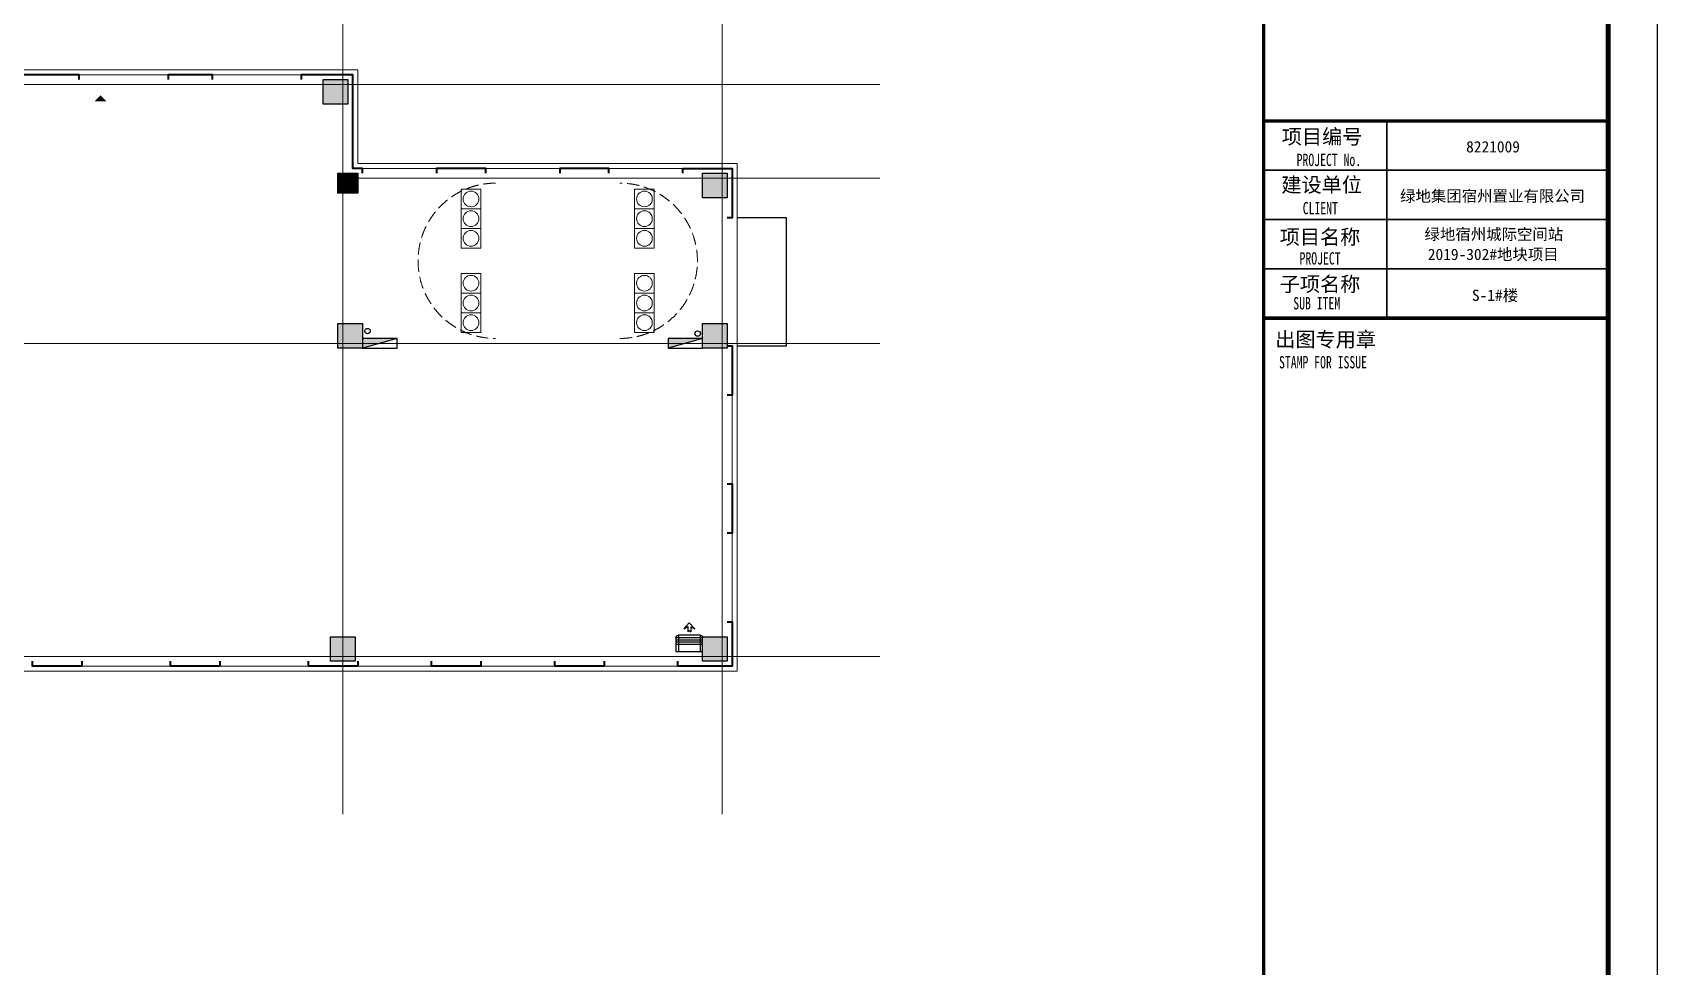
# Model space of a CAD drawing. Extents: x 1188826 to 1909461, y 608442 to 1651179.
# Drawn here: x 1351088 to 1384070, y 1054057 to 1073004 of the extents above; entities that cross this region are included whole.
import ezdxf

# ---------------------------------------------------------------- set-up
doc = ezdxf.new("R2010")
doc.units = 0
doc.header["$LTSCALE"] = 1000
doc.header["$MEASUREMENT"] = 0
for name, pattern in [('__DASH', [0.35, 0.25, -0.1]), ('ACAD_ISO10W100', [18.5, 12, -3, 0.5, -3]), ('DOTE', [2.42, 2, -0.2, 0.02, -0.2])]:
    doc.linetypes.add(name, pattern=pattern)
for name, color, linetype in [('A-AC', 167, 'Continuous'), ('EQUIP_消火栓', 7, 'Continuous'), ('S-COLU-HATCH', 30, 'Continuous'), ('S-COLU-LINE1', 6, 'Continuous'), ('VPIPE-不分区消火栓', 1, 'X'), ('图框', 140, 'Continuous'), ('图签文字', 147, 'Continuous'), ('立面', 73, 'Continuous')]:
    doc.layers.add(name, color=color, linetype=linetype)
for name, color, linetype, lineweight in [('DOTE', 19, 'DOTE', 9), ('STAIR', 2, 'Continuous', 18), ('WALL', 9, 'Continuous', 40), ('图签', 147, 'Continuous', 18), ('平面-看线', 45, 'Continuous', 15)]:
    doc.layers.add(name, color=color, linetype=linetype, lineweight=lineweight)
doc.styles.get("Standard").update_dxf_attribs({"font": 'gbenor.shx', "bigfont": 'gbcbig.shx'})
doc.styles.add('宋体', font='', dxfattribs={"height": 50})
doc.styles.add('建筑图签-1', font='simhei.ttf', dxfattribs={"width": 0.7})
doc.styles.get('宋体').set_extended_font_data('SimSun')
doc.linetypes.add('X', pattern='A,3,-0.2,["X",Standard,S=0.25,R=0,X=-0.1,Y=-0.115],-0.25', length=3.45)

# ---------------------------------------------------------------- blocks, each defined once
blk = doc.blocks.new('tq123')
at = {"layer": '图框'}
for points, const_width in [([(-6995, 0), (-6995, 57400)], 70), ([(-6995, 35100), (5, 35100)], 70), ([(-6995, 35100), (5, 35100)], 70), ([(-4495, 31100), (-4495, 35100)], 35), ([(-6995, 34100), (5, 34100)], 35), ([(-6995, 33100), (5, 33100)], 35), ([(-6995, 32100), (5, 32100)], 35), ([(5, 31100), (-6995, 31100)], 70)]:
    blk.add_lwpolyline(points, dxfattribs=dict(at, const_width=const_width))
at = {"layer": '图框', "style": '建筑图签-1', "width": 0.7}
for s, p in [('PROJECT No.', (-6325, 34185, -1799)), ('CLIENT', (-6201, 33206)), ('PROJECT', (-6266, 32187)), ('SUB ITEM', (-6393, 31276)), ('STAMP FOR ISSUE', (-6682, 30081))]:
    blk.add_text(s, height=250, dxfattribs=at).set_placement(p)
at = {"layer": '图签', "color": 2, "style": '宋体'}
for s, height, p in [('8221009 ', 229.3, (-2884, 34462)), ('绿地集团宿州置业有限公司', 229.34, (-4225, 33462)), ('绿地宿州城际空间站', 229.3, (-3729, 32688)), ('2019-302#地块项目', 229.34, (-3662, 32279)), ('S-1#楼', 229.3, (-2766, 31448))]:
    blk.add_text(s, height=height, dxfattribs=at).set_placement(p)
at = {"layer": '图签文字', "color": 7, "style": '建筑图签-1'}
for s, p in [('项目编号', (-6627, 34632)), ('建设单位', (-6635, 33655)), ('项目名称', (-6668, 32597)), ('子项名称', (-6668, 31640)), ('出图专用章', (-6759, 30518))]:
    blk.add_text(s, height=300, dxfattribs=at).set_placement(p)
blk = doc.blocks.new('rewerwer')
at = {"layer": 'S-COLU-HATCH'}
h = blk.add_hatch(color=256, dxfattribs=at)
h.dxf.hatch_style = 1
h.paths.add_polyline_path([(1356988, 1149256), (1357488, 1149256), (1357488, 1148756), (1356988, 1148756)])
h = blk.add_hatch(color=256, dxfattribs=at)
h.dxf.hatch_style = 1
h.paths.add_polyline_path([(1357288, 1147356), (1357688, 1147356), (1357688, 1146956), (1357288, 1146956)])
h = blk.add_hatch(color=256, dxfattribs=at)
h.dxf.hatch_style = 1
h.paths.add_polyline_path([(1364688, 1147356), (1365188, 1147356), (1365188, 1146856), (1364688, 1146856)])
h = blk.add_hatch(color=256, dxfattribs=at)
h.dxf.hatch_style = 1
h.paths.add_polyline_path([(1357288, 1144306), (1357788, 1144306), (1357788, 1143806), (1357288, 1143806)])
h = blk.add_hatch(color=256, dxfattribs=at)
h.dxf.hatch_style = 1
h.paths.add_polyline_path([(1364688, 1144306), (1365188, 1144306), (1365188, 1143806), (1364688, 1143806)])
h = blk.add_hatch(color=256, dxfattribs=at)
h.dxf.hatch_style = 1
h.paths.add_polyline_path([(1357138, 1137956), (1357638, 1137956), (1357638, 1137456), (1357138, 1137456)])
h = blk.add_hatch(color=256, dxfattribs=at)
h.dxf.hatch_style = 1
h.paths.add_polyline_path([(1364688, 1137956), (1365188, 1137956), (1365188, 1137456), (1364688, 1137456)])
at = {"layer": 'S-COLU-LINE1'}
for points in [[(1356988, 1149256), (1357488, 1149256), (1357488, 1148756), (1356988, 1148756)], [(1357288, 1147356), (1357688, 1147356), (1357688, 1146956), (1357288, 1146956)], [(1364688, 1147356), (1365188, 1147356), (1365188, 1146856), (1364688, 1146856)], [(1357288, 1144306), (1357788, 1144306), (1357788, 1143806), (1357288, 1143806)], [(1364688, 1144306), (1365188, 1144306), (1365188, 1143806), (1364688, 1143806)], [(1357138, 1137956), (1357638, 1137956), (1357638, 1137456), (1357138, 1137456)], [(1364688, 1137956), (1365188, 1137956), (1365188, 1137456), (1364688, 1137456)]]:
    blk.add_lwpolyline(points, close=True, dxfattribs=at)
blk = doc.blocks.new('$TwtSys$00000434')
for p, q in [((-0.5, 0.5), (-0.5, -0.5)), ((-0.5, -0.5), (0.5, 0.5)), ((0.5, 0.5), (-0.5, 0.5)), ((0.5, -0.5), (0.5, 0.5)), ((-0.5, -0.5), (0.5, -0.5))]:
    blk.add_line(p, q)
blk.add_solid([(0.5, -0.5), (0.5, 0.5), (-0.5, -0.5)])
blk = doc.blocks.new('QER5Y5WE3')
for p, q in [((-194, 188), (-1, 388)), ((72, 389), (-156, 153)), ((360, -17), (-29, 359)), ((389, 14), (0, 389)), ((72, 389), (387, 86)), ((236, 408), (404, 419)), ((326, 383), (236, 408)), ((326, 383), (253, 308)), ((372, 340), (299, 264)), ((399, 251), (372, 340)), ((399, 251), (404, 419)), ((194, -188), (-194, 188)), ((292, -73), (-90, 296)), ((321, -43), (-61, 326)), ((387, 86), (159, -151)), ((388, 13), (194, -188)), ((297, 307), (253, 308)), ((299, 264), (297, 307))]:
    blk.add_line(p, q)
for centre, start, end in [((36, 352), 46.0154, 136.0154), ((351, 49), 316.0154, 46.0154)]:
    blk.add_arc(centre, 51.3, start, end)

msp = doc.modelspace()

# ---------------------------------------------------------------- hatches: boundary and pattern name
at = {"layer": 'WALL'}
msp.add_hatch(color=1, dxfattribs=at).paths.add_polyline_path([(1352466, 1071730), (1352346, 1071610), (1352586, 1071610)])

# ---------------------------------------------------------------- linework, layer by layer
at = {"layer": 'DOTE', "linetype": 'ACAD_ISO10W100', "ltscale": 100}
for p, q in [((1357388, 1080848), (1357388, 1057148)), ((1365088, 1080848), (1365088, 1057148)), ((1368288, 1071948), (1327188, 1071948)), ((1368288, 1070048), (1357388, 1070048)), ((1310188, 1066698), (1368288, 1066698)), ((1291011, 1060348), (1368288, 1060348))]:
    msp.add_line(p, q, dxfattribs=at)
at = {"layer": 'STAIR', "color": 8}
for points in [[(1359788, 1069828), (1359788, 1069428), (1360188, 1069428), (1360188, 1069828)], [(1363308, 1069828), (1363308, 1069428), (1363708, 1069428), (1363708, 1069828)], [(1359788, 1069428), (1359788, 1069028), (1360188, 1069028), (1360188, 1069428)], [(1363308, 1069428), (1363308, 1069028), (1363708, 1069028), (1363708, 1069428)], [(1359788, 1069028), (1359788, 1068628), (1360188, 1068628), (1360188, 1069028)], [(1363308, 1069028), (1363308, 1068628), (1363708, 1068628), (1363708, 1069028)], [(1359788, 1067718), (1359788, 1068118), (1360188, 1068118), (1360188, 1067718)], [(1363308, 1067718), (1363308, 1068118), (1363708, 1068118), (1363708, 1067718)], [(1359788, 1067318), (1359788, 1067718), (1360188, 1067718), (1360188, 1067318)], [(1363308, 1067318), (1363308, 1067718), (1363708, 1067718), (1363708, 1067318)], [(1359788, 1066918), (1359788, 1067318), (1360188, 1067318), (1360188, 1066918)], [(1363308, 1066918), (1363308, 1067318), (1363708, 1067318), (1363708, 1066918)]]:
    msp.add_lwpolyline(points, close=True, dxfattribs=at)
for centre in [(1359988, 1069628), (1363508, 1069628), (1359988, 1069228), (1363508, 1069228), (1359988, 1068828), (1363508, 1068828), (1359988, 1067918), (1363508, 1067918), (1359988, 1067518), (1363508, 1067518), (1359988, 1067118), (1363508, 1067118)]:
    msp.add_circle(centre, 160, dxfattribs=at)
at = {"layer": 'STAIR', "color": 8, "linetype": '__DASH'}
for centre, start, end in [((1360488, 1068373), 90, 270), ((1363008, 1068373), 270, 90)]:
    msp.add_arc(centre, 1575, start, end, dxfattribs=at)
at = {"layer": 'VPIPE-不分区消火栓'}
for centre in [(1357888, 1066948), (1364588, 1066898)]:
    msp.add_circle(centre, 55, dxfattribs=at)
at = {"layer": 'WALL'}
for points in [[(1352038, 1072048), (1352038, 1072148), (1350838, 1072148), (1350838, 1072048)], [(1354738, 1072048), (1354738, 1072148), (1353838, 1072148), (1353838, 1072048)], [(1357788, 1070148), (1357788, 1070248), (1357588, 1070248), (1357588, 1072148), (1356538, 1072148), (1356538, 1072048)], [(1360288, 1070148), (1360288, 1070248), (1359288, 1070248), (1359288, 1070148)], [(1362788, 1070148), (1362788, 1070248), (1361788, 1070248), (1361788, 1070148)], [(1364288, 1070148), (1364288, 1070248), (1365288, 1070248), (1365288, 1069248), (1365188, 1069248)], [(1365188, 1066648), (1365288, 1066648), (1365288, 1065648), (1365188, 1065648)], [(1365188, 1063848), (1365288, 1063848), (1365288, 1062848), (1365188, 1062848)], [(1365188, 1061048), (1365288, 1061048), (1365288, 1060148), (1364188, 1060148), (1364188, 1060248)], [(1352088, 1060248), (1352088, 1060148), (1351088, 1060148), (1351088, 1060248)], [(1354888, 1060248), (1354888, 1060148), (1353888, 1060148), (1353888, 1060248)], [(1357688, 1060248), (1357688, 1060148), (1356688, 1060148), (1356688, 1060248)], [(1360188, 1060248), (1360188, 1060148), (1359188, 1060148), (1359188, 1060248)], [(1362688, 1060248), (1362688, 1060148), (1361688, 1060148), (1361688, 1060248)]]:
    msp.add_lwpolyline(points, dxfattribs=at)
at = {"layer": '图框'}
msp.add_lwpolyline([(1278970, 1035110), (1384070, 1035110), (1384070, 1094510), (1278970, 1094510)], close=True, dxfattribs=at)
at = {"layer": '图框', "const_width": 100}
msp.add_lwpolyline([(1281470, 1036110), (1383070, 1036110), (1383070, 1093510), (1281470, 1093510)], close=True, dxfattribs=at)
at = {"layer": '平面-看线'}
for points in [[(1293088, 1060148), (1293088, 1060048), (1365388, 1060048), (1365388, 1070348), (1357688, 1070348), (1357688, 1072248), (1349138, 1072248)], [(1352038, 1072148), (1353838, 1072148)], [(1354738, 1072148), (1356538, 1072148)], [(1359288, 1070248), (1357788, 1070248)], [(1360288, 1070248), (1361788, 1070248)], [(1362788, 1070248), (1364288, 1070248)], [(1365288, 1065648), (1365288, 1063848)], [(1365288, 1062848), (1365288, 1061048)], [(1352088, 1060148), (1353888, 1060148)], [(1354888, 1060148), (1356688, 1060148)], [(1357688, 1060148), (1359188, 1060148)], [(1360188, 1060148), (1361688, 1060148)], [(1362688, 1060148), (1364188, 1060148)]]:
    msp.add_lwpolyline(points, dxfattribs=at)
at = {"layer": '立面', "color": 4}
msp.add_lwpolyline([(1365388, 1066648), (1366388, 1066648), (1366388, 1069248), (1365388, 1069248)], dxfattribs=at)

# ---------------------------------------------------------------- block references
msp.add_blockref('tq123', (1383070, 1036110))
at = {"layer": 'A-AC', "linetype": 'ByBlock', "xscale": -1, "rotation": 316.0153936611566}
msp.add_blockref('QER5Y5WE3', (1364418, 1060448), dxfattribs=at)
at = {"layer": 'EQUIP_消火栓', "xscale": -700, "yscale": -200, "zscale": 700, "rotation": 359.9999999996917}
for p in [(1358138, 1066698), (1364338, 1066698)]:
    msp.add_blockref('$TwtSys$00000434', p, dxfattribs=at)
at = {"layer": 'S-COLU-LINE1'}
msp.add_blockref('rewerwer', (0, -77208), dxfattribs=at)

doc.saveas('drawing.dxf')
